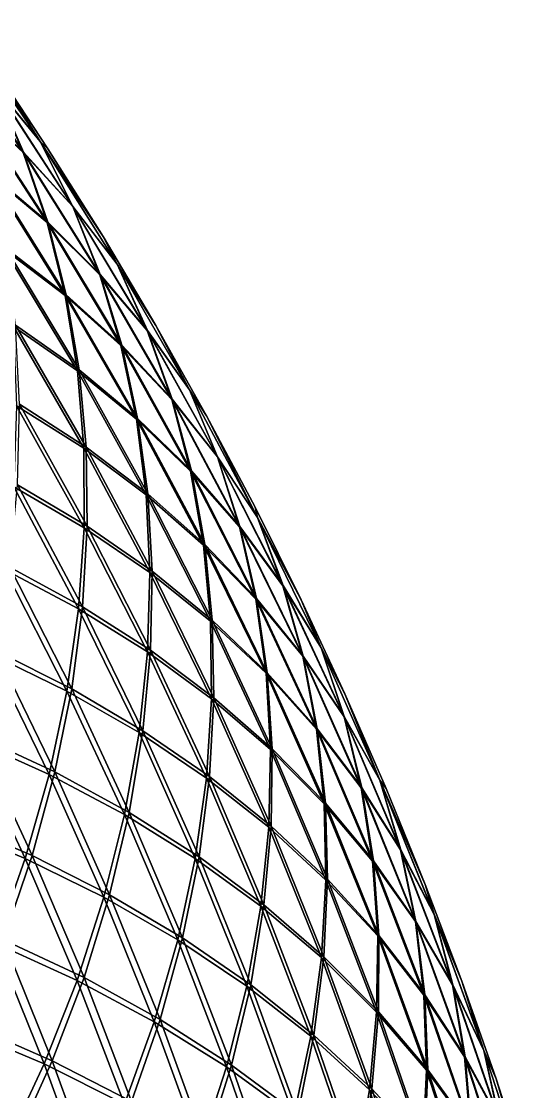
# Model space of a CAD drawing. Header units: millimetres. Extents: x -260 to 430, y -260 to 260.
# Drawn here: x 418.35 to 426.9, y 22.08 to 40.13 of the extents above; entities that cross this region are included whole.
import ezdxf

# ---------------------------------------------------------------- set-up
doc = ezdxf.new("R2010")
doc.units = ezdxf.units.MM
doc.header["$MEASUREMENT"] = 0
doc.layers.add('MESH_3D', color=2, linetype='CONTINUOUS')

msp = doc.modelspace()

# ---------------------------------------------------------------- linework, layer by layer
at = {"layer": 'MESH_3D'}
for points in [[(417.306, 40.126, 2452.443), (418.671, 38.102, 2452.443), (417.837, 39.432, 2450)], [(417.891, 39.048, 2454.883), (418.671, 38.102, 2452.443), (417.306, 40.126, 2452.443)], [(417.306, 40.126, 447.583), (417.837, 39.432, 450), (418.672, 38.102, 447.583)], [(417.306, 40.126, 447.583), (418.672, 38.102, 447.583), (417.894, 39.05, 445.169)], [(417.027, 39.93, 2457.317), (418.385, 37.916, 2457.317), (417.891, 39.048, 2454.883)], [(417.468, 38.763, 2459.742), (418.385, 37.916, 2457.317), (417.027, 39.93, 2457.317)], [(417.033, 39.935, 442.761), (418.392, 37.92, 442.761), (417.48, 38.771, 440.361)], [(417.894, 39.05, 445.169), (418.392, 37.92, 442.761), (417.033, 39.935, 442.761)], [(418.671, 38.102, 2452.443), (418.802, 37.978, 2450), (417.837, 39.432, 2450)], [(418.802, 37.978, 2450), (418.802, 37.978, 450), (417.837, 39.432, 450)], [(417.837, 39.432, 2450), (418.802, 37.978, 2450), (417.837, 39.432, 450)], [(418.672, 38.102, 447.583), (417.837, 39.432, 450), (418.802, 37.978, 450)], [(417.891, 39.048, 2454.883), (419.219, 37.004, 2454.883), (418.671, 38.102, 2452.443)], [(418.385, 37.916, 2457.317), (419.219, 37.004, 2454.883), (417.891, 39.048, 2454.883)], [(417.894, 39.05, 445.169), (419.222, 37.006, 445.169), (418.392, 37.92, 442.761)], [(418.672, 38.102, 447.583), (419.222, 37.006, 445.169), (417.894, 39.05, 445.169)], [(417.468, 38.763, 2459.742), (418.786, 36.733, 2459.742), (418.385, 37.916, 2457.317)], [(417.815, 37.546, 2462.155), (418.786, 36.733, 2459.742), (417.468, 38.763, 2459.742)], [(417.48, 38.771, 440.361), (418.798, 36.741, 440.361), (417.834, 37.558, 437.973)], [(418.392, 37.92, 442.761), (418.798, 36.741, 440.361), (417.48, 38.771, 440.361)], [(418.671, 38.102, 2452.443), (419.73, 36.5, 2450), (418.802, 37.978, 2450)], [(418.671, 38.102, 2452.443), (419.965, 36.031, 2452.443), (419.73, 36.5, 2450)], [(419.219, 37.004, 2454.883), (419.965, 36.031, 2452.443), (418.671, 38.102, 2452.443)], [(418.672, 38.102, 447.583), (418.802, 37.978, 450), (419.73, 36.5, 450)], [(418.672, 38.102, 447.583), (419.966, 36.031, 447.583), (419.222, 37.006, 445.169)], [(418.672, 38.102, 447.583), (419.73, 36.5, 450), (419.966, 36.031, 447.583)], [(418.385, 37.916, 2457.317), (419.673, 35.855, 2457.317), (419.219, 37.004, 2454.883)], [(418.786, 36.733, 2459.742), (419.673, 35.855, 2457.317), (418.385, 37.916, 2457.317)], [(418.392, 37.92, 442.761), (419.68, 35.859, 442.761), (418.798, 36.741, 440.361)], [(419.222, 37.006, 445.169), (419.68, 35.859, 442.761), (418.392, 37.92, 442.761)], [(419.73, 36.5, 2450), (419.73, 36.5, 450), (418.802, 37.978, 450)], [(418.802, 37.978, 2450), (419.73, 36.5, 2450), (418.802, 37.978, 450)], [(417.815, 37.546, 2462.155), (419.09, 35.505, 2462.155), (418.786, 36.733, 2459.742)], [(418.066, 36.284, 2464.554), (419.09, 35.505, 2462.155), (417.815, 37.546, 2462.155)], [(417.834, 37.558, 437.973), (419.109, 35.517, 437.973), (418.093, 36.301, 435.599)], [(418.798, 36.741, 440.361), (419.109, 35.517, 437.973), (417.834, 37.558, 437.973)], [(419.219, 37.004, 2454.883), (420.474, 34.915, 2454.883), (419.965, 36.031, 2452.443)], [(419.673, 35.855, 2457.317), (420.474, 34.915, 2454.883), (419.219, 37.004, 2454.883)], [(419.222, 37.006, 445.169), (420.477, 34.917, 445.169), (419.68, 35.859, 442.761)], [(419.966, 36.031, 447.583), (420.477, 34.917, 445.169), (419.222, 37.006, 445.169)], [(418.786, 36.733, 2459.742), (420.032, 34.659, 2459.742), (419.673, 35.855, 2457.317)], [(419.09, 35.505, 2462.155), (420.032, 34.659, 2459.742), (418.786, 36.733, 2459.742)], [(418.798, 36.741, 440.361), (420.044, 34.667, 440.361), (419.109, 35.517, 437.973)], [(419.68, 35.859, 442.761), (420.044, 34.667, 440.361), (418.798, 36.741, 440.361)], [(419.965, 36.031, 2452.443), (420.622, 35, 2450), (419.73, 36.5, 2450)], [(420.622, 35, 2450), (420.622, 35, 450), (419.73, 36.5, 450)], [(419.73, 36.5, 2450), (420.622, 35, 2450), (419.73, 36.5, 450)], [(419.966, 36.031, 447.583), (419.73, 36.5, 450), (420.622, 35, 450)], [(418.066, 36.284, 2464.554), (419.297, 34.235, 2464.554), (419.09, 35.505, 2462.155)], [(418.219, 34.982, 2466.935), (419.297, 34.235, 2464.554), (418.066, 36.284, 2464.554)], [(418.093, 36.301, 435.599), (419.325, 34.251, 435.599), (418.257, 35.004, 433.242)], [(419.109, 35.517, 437.973), (419.325, 34.251, 435.599), (418.093, 36.301, 435.599)], [(419.965, 36.031, 2452.443), (421.186, 33.916, 2452.443), (420.622, 35, 2450)], [(420.474, 34.915, 2454.883), (421.186, 33.916, 2452.443), (419.965, 36.031, 2452.443)], [(419.966, 36.031, 447.583), (421.187, 33.916, 447.583), (420.477, 34.917, 445.169)], [(419.966, 36.031, 447.583), (420.622, 35, 450), (421.187, 33.916, 447.583)], [(419.673, 35.855, 2457.317), (420.888, 33.751, 2457.317), (420.474, 34.915, 2454.883)], [(420.032, 34.659, 2459.742), (420.888, 33.751, 2457.317), (419.673, 35.855, 2457.317)], [(419.68, 35.859, 442.761), (420.895, 33.755, 442.761), (420.044, 34.667, 440.361)], [(420.477, 34.917, 445.169), (420.895, 33.755, 442.761), (419.68, 35.859, 442.761)], [(419.09, 35.505, 2462.155), (420.293, 33.421, 2462.155), (420.032, 34.659, 2459.742)], [(419.297, 34.235, 2464.554), (420.293, 33.421, 2462.155), (419.09, 35.505, 2462.155)], [(419.109, 35.517, 437.973), (420.313, 33.432, 437.973), (419.325, 34.251, 435.599)], [(420.044, 34.667, 440.361), (420.313, 33.432, 437.973), (419.109, 35.517, 437.973)], [(418.219, 34.982, 2466.935), (419.405, 32.929, 2466.935), (419.297, 34.235, 2464.554)], [(418.273, 33.644, 2469.295), (419.405, 32.929, 2466.935), (418.219, 34.982, 2466.935)], [(418.257, 35.004, 433.242), (419.443, 32.95, 433.242), (418.323, 33.673, 430.905)], [(419.325, 34.251, 435.599), (419.443, 32.95, 433.242), (418.257, 35.004, 433.242)], [(420.474, 34.915, 2454.883), (421.656, 32.783, 2454.883), (421.186, 33.916, 2452.443)], [(420.888, 33.751, 2457.317), (421.656, 32.783, 2454.883), (420.474, 34.915, 2454.883)], [(420.477, 34.917, 445.169), (421.659, 32.785, 445.169), (420.895, 33.755, 442.761)], [(421.187, 33.916, 447.583), (421.659, 32.785, 445.169), (420.477, 34.917, 445.169)], [(421.186, 33.916, 2452.443), (421.476, 33.478, 2450), (420.622, 35, 2450)], [(421.476, 33.478, 2450), (421.476, 33.478, 450), (420.622, 35, 450)], [(420.622, 35, 2450), (421.476, 33.478, 2450), (420.622, 35, 450)], [(421.187, 33.916, 447.583), (420.622, 35, 450), (421.476, 33.478, 450)], [(420.032, 34.659, 2459.742), (421.205, 32.543, 2459.742), (420.888, 33.751, 2457.317)], [(420.293, 33.421, 2462.155), (421.205, 32.543, 2459.742), (420.032, 34.659, 2459.742)], [(420.044, 34.667, 440.361), (421.218, 32.55, 440.361), (420.313, 33.432, 437.973)], [(420.895, 33.755, 442.761), (421.218, 32.55, 440.361), (420.044, 34.667, 440.361)], [(419.297, 34.235, 2464.554), (420.456, 32.145, 2464.554), (420.293, 33.421, 2462.155)], [(419.405, 32.929, 2466.935), (420.456, 32.145, 2464.554), (419.297, 34.235, 2464.554)], [(419.325, 34.251, 435.599), (420.484, 32.16, 435.599), (419.443, 32.95, 433.242)], [(420.313, 33.432, 437.973), (420.484, 32.16, 435.599), (419.325, 34.251, 435.599)], [(420.888, 33.751, 2457.317), (422.029, 31.605, 2457.317), (421.656, 32.783, 2454.883)], [(421.205, 32.543, 2459.742), (422.029, 31.605, 2457.317), (420.888, 33.751, 2457.317)], [(420.895, 33.755, 442.761), (422.036, 31.609, 442.761), (421.218, 32.55, 440.361)], [(421.659, 32.785, 445.169), (422.036, 31.609, 442.761), (420.895, 33.755, 442.761)], [(421.186, 33.916, 2452.443), (422.332, 31.76, 2452.443), (421.476, 33.478, 2450)], [(421.656, 32.783, 2454.883), (422.332, 31.76, 2452.443), (421.186, 33.916, 2452.443)], [(421.187, 33.916, 447.583), (421.476, 33.478, 450), (422.333, 31.76, 447.583)], [(421.187, 33.916, 447.583), (422.333, 31.76, 447.583), (421.659, 32.785, 445.169)], [(418.227, 32.276, 2471.631), (419.412, 31.59, 2469.295), (418.273, 33.644, 2469.295)], [(418.273, 33.644, 2469.295), (419.412, 31.59, 2469.295), (419.405, 32.929, 2466.935)], [(418.323, 33.673, 430.905), (419.462, 31.617, 430.905), (418.29, 32.311, 428.591)], [(419.443, 32.95, 433.242), (419.462, 31.617, 430.905), (418.323, 33.673, 430.905)], [(420.293, 33.421, 2462.155), (421.423, 31.297, 2462.155), (421.205, 32.543, 2459.742)], [(420.456, 32.145, 2464.554), (421.423, 31.297, 2462.155), (420.293, 33.421, 2462.155)], [(420.313, 33.432, 437.973), (421.443, 31.307, 437.973), (420.484, 32.16, 435.599)], [(421.218, 32.55, 440.361), (421.443, 31.307, 437.973), (420.313, 33.432, 437.973)], [(422.332, 31.76, 2452.443), (422.291, 31.935, 2450), (421.476, 33.478, 2450)], [(422.291, 31.935, 2450), (422.291, 31.935, 450), (421.476, 33.478, 450)], [(421.476, 33.478, 2450), (422.291, 31.935, 2450), (421.476, 33.478, 450)], [(422.333, 31.76, 447.583), (421.476, 33.478, 450), (422.291, 31.935, 450)], [(419.405, 32.929, 2466.935), (420.518, 30.835, 2466.935), (420.456, 32.145, 2464.554)], [(419.412, 31.59, 2469.295), (420.518, 30.835, 2466.935), (419.405, 32.929, 2466.935)], [(419.443, 32.95, 433.242), (420.557, 30.855, 433.242), (419.462, 31.617, 430.905)], [(420.484, 32.16, 435.599), (420.557, 30.855, 433.242), (419.443, 32.95, 433.242)], [(421.656, 32.783, 2454.883), (422.762, 30.611, 2454.883), (422.332, 31.76, 2452.443)], [(422.029, 31.605, 2457.317), (422.762, 30.611, 2454.883), (421.656, 32.783, 2454.883)], [(421.659, 32.785, 445.169), (422.766, 30.613, 445.169), (422.036, 31.609, 442.761)], [(422.333, 31.76, 447.583), (422.766, 30.613, 445.169), (421.659, 32.785, 445.169)], [(421.205, 32.543, 2459.742), (422.303, 30.387, 2459.742), (422.029, 31.605, 2457.317)], [(421.423, 31.297, 2462.155), (422.303, 30.387, 2459.742), (421.205, 32.543, 2459.742)], [(421.218, 32.55, 440.361), (422.316, 30.394, 440.361), (421.443, 31.307, 437.973)], [(422.036, 31.609, 442.761), (422.316, 30.394, 440.361), (421.218, 32.55, 440.361)], [(418.29, 32.311, 428.591), (419.382, 30.257, 428.591), (418.157, 30.923, 426.303)], [(419.462, 31.617, 430.905), (419.382, 30.257, 428.591), (418.29, 32.311, 428.591)], [(418.079, 30.881, 2473.941), (419.318, 30.224, 2471.631), (418.227, 32.276, 2471.631)], [(418.227, 32.276, 2471.631), (419.318, 30.224, 2471.631), (419.412, 31.59, 2469.295)], [(420.456, 32.145, 2464.554), (421.541, 30.015, 2464.554), (421.423, 31.297, 2462.155)], [(420.518, 30.835, 2466.935), (421.541, 30.015, 2464.554), (420.456, 32.145, 2464.554)], [(420.484, 32.16, 435.599), (421.57, 30.03, 435.599), (420.557, 30.855, 433.242)], [(421.443, 31.307, 437.973), (421.57, 30.03, 435.599), (420.484, 32.16, 435.599)], [(422.332, 31.76, 2452.443), (423.068, 30.372, 2450), (422.291, 31.935, 2450)], [(423.068, 30.372, 2450), (423.068, 30.372, 450), (422.291, 31.935, 450)], [(422.291, 31.935, 2450), (423.068, 30.372, 2450), (422.291, 31.935, 450)], [(422.333, 31.76, 447.583), (422.291, 31.935, 450), (423.068, 30.372, 450)], [(422.332, 31.76, 2452.443), (423.403, 29.565, 2452.443), (423.068, 30.372, 2450)], [(422.762, 30.611, 2454.883), (423.403, 29.565, 2452.443), (422.332, 31.76, 2452.443)], [(422.333, 31.76, 447.583), (423.404, 29.566, 447.583), (422.766, 30.613, 445.169)], [(422.333, 31.76, 447.583), (423.068, 30.372, 450), (423.404, 29.566, 447.583)], [(419.318, 30.224, 2471.631), (420.478, 29.497, 2469.295), (419.412, 31.59, 2469.295)], [(419.462, 31.617, 430.905), (420.53, 29.522, 430.905), (419.382, 30.257, 428.591)], [(419.412, 31.59, 2469.295), (420.478, 29.497, 2469.295), (420.518, 30.835, 2466.935)], [(420.557, 30.855, 433.242), (420.53, 29.522, 430.905), (419.462, 31.617, 430.905)], [(422.029, 31.605, 2457.317), (423.094, 29.421, 2457.317), (422.762, 30.611, 2454.883)], [(422.303, 30.387, 2459.742), (423.094, 29.421, 2457.317), (422.029, 31.605, 2457.317)], [(422.036, 31.609, 442.761), (423.101, 29.425, 442.761), (422.316, 30.394, 440.361)], [(422.766, 30.613, 445.169), (423.101, 29.425, 442.761), (422.036, 31.609, 442.761)], [(421.423, 31.297, 2462.155), (422.478, 29.134, 2462.155), (422.303, 30.387, 2459.742)], [(421.541, 30.015, 2464.554), (422.478, 29.134, 2462.155), (421.423, 31.297, 2462.155)], [(421.443, 31.307, 437.973), (422.498, 29.143, 437.973), (421.57, 30.03, 435.599)], [(422.316, 30.394, 440.361), (422.498, 29.143, 437.973), (421.443, 31.307, 437.973)], [(417.829, 29.465, 2476.222), (419.121, 28.835, 2473.941), (418.079, 30.881, 2473.941)], [(418.157, 30.923, 426.303), (419.201, 28.874, 426.303), (417.924, 29.514, 424.043)], [(418.079, 30.881, 2473.941), (419.121, 28.835, 2473.941), (419.318, 30.224, 2471.631)], [(419.382, 30.257, 428.591), (419.201, 28.874, 426.303), (418.157, 30.923, 426.303)], [(420.478, 29.497, 2469.295), (421.557, 28.705, 2466.935), (420.518, 30.835, 2466.935)], [(420.518, 30.835, 2466.935), (421.557, 28.705, 2466.935), (421.541, 30.015, 2464.554)], [(420.557, 30.855, 433.242), (421.597, 28.723, 433.242), (420.53, 29.522, 430.905)], [(421.57, 30.03, 435.599), (421.597, 28.723, 433.242), (420.557, 30.855, 433.242)], [(422.762, 30.611, 2454.883), (423.792, 28.402, 2454.883), (423.403, 29.565, 2452.443)], [(423.094, 29.421, 2457.317), (423.792, 28.402, 2454.883), (422.762, 30.611, 2454.883)], [(422.766, 30.613, 445.169), (423.796, 28.404, 445.169), (423.101, 29.425, 442.761)], [(423.404, 29.566, 447.583), (423.796, 28.404, 445.169), (422.766, 30.613, 445.169)], [(422.303, 30.387, 2459.742), (423.326, 28.194, 2459.742), (423.094, 29.421, 2457.317)], [(422.478, 29.134, 2462.155), (423.326, 28.194, 2459.742), (422.303, 30.387, 2459.742)], [(422.316, 30.394, 440.361), (423.339, 28.2, 440.361), (422.498, 29.143, 437.973)], [(423.101, 29.425, 442.761), (423.339, 28.2, 440.361), (422.316, 30.394, 440.361)], [(423.403, 29.565, 2452.443), (423.805, 28.79, 2450), (423.068, 30.372, 2450)], [(423.805, 28.79, 2450), (423.805, 28.79, 450), (423.068, 30.372, 450)], [(423.068, 30.372, 2450), (423.805, 28.79, 2450), (423.068, 30.372, 450)], [(423.404, 29.566, 447.583), (423.068, 30.372, 450), (423.805, 28.79, 450)], [(419.121, 28.835, 2473.941), (420.336, 28.135, 2471.631), (419.318, 30.224, 2471.631)], [(419.382, 30.257, 428.591), (420.402, 28.166, 428.591), (419.201, 28.874, 426.303)], [(419.318, 30.224, 2471.631), (420.336, 28.135, 2471.631), (420.478, 29.497, 2469.295)], [(420.53, 29.522, 430.905), (420.402, 28.166, 428.591), (419.382, 30.257, 428.591)], [(421.541, 30.015, 2464.554), (422.551, 27.849, 2464.554), (422.478, 29.134, 2462.155)], [(421.557, 28.705, 2466.935), (422.551, 27.849, 2464.554), (421.541, 30.015, 2464.554)], [(421.57, 30.03, 435.599), (422.58, 27.863, 435.599), (421.597, 28.723, 433.242)], [(422.498, 29.143, 437.973), (422.58, 27.863, 435.599), (421.57, 30.03, 435.599)], [(417.476, 28.033, 2478.472), (418.822, 27.429, 2476.222), (417.829, 29.465, 2476.222)], [(417.924, 29.514, 424.043), (418.919, 27.474, 424.043), (417.59, 28.088, 421.814)], [(417.829, 29.465, 2476.222), (418.822, 27.429, 2476.222), (419.121, 28.835, 2473.941)], [(419.201, 28.874, 426.303), (418.919, 27.474, 424.043), (417.924, 29.514, 424.043)], [(420.336, 28.135, 2471.631), (421.471, 27.369, 2469.295), (420.478, 29.497, 2469.295)], [(420.53, 29.522, 430.905), (421.523, 27.392, 430.905), (420.402, 28.166, 428.591)], [(420.478, 29.497, 2469.295), (421.471, 27.369, 2469.295), (421.557, 28.705, 2466.935)], [(421.597, 28.723, 433.242), (421.523, 27.392, 430.905), (420.53, 29.522, 430.905)], [(423.094, 29.421, 2457.317), (424.082, 27.201, 2457.317), (423.792, 28.402, 2454.883)], [(423.326, 28.194, 2459.742), (424.082, 27.201, 2457.317), (423.094, 29.421, 2457.317)], [(423.101, 29.425, 442.761), (424.09, 27.205, 442.761), (423.339, 28.2, 440.361)], [(423.796, 28.404, 445.169), (424.09, 27.205, 442.761), (423.101, 29.425, 442.761)], [(423.403, 29.565, 2452.443), (424.396, 27.335, 2452.443), (423.805, 28.79, 2450)], [(423.792, 28.402, 2454.883), (424.396, 27.335, 2452.443), (423.403, 29.565, 2452.443)], [(423.404, 29.566, 447.583), (423.805, 28.79, 450), (424.397, 27.335, 447.583)], [(423.404, 29.566, 447.583), (424.397, 27.335, 447.583), (423.796, 28.404, 445.169)], [(422.478, 29.134, 2462.155), (423.456, 26.936, 2462.155), (423.326, 28.194, 2459.742)], [(422.551, 27.849, 2464.554), (423.456, 26.936, 2462.155), (422.478, 29.134, 2462.155)], [(422.498, 29.143, 437.973), (423.477, 26.944, 437.973), (422.58, 27.863, 435.599)], [(423.339, 28.2, 440.361), (423.477, 26.944, 437.973), (422.498, 29.143, 437.973)], [(419.201, 28.874, 426.303), (420.172, 26.79, 426.303), (418.919, 27.474, 424.043)], [(420.402, 28.166, 428.591), (420.172, 26.79, 426.303), (419.201, 28.874, 426.303)], [(418.822, 27.429, 2476.222), (420.092, 26.755, 2473.941), (419.121, 28.835, 2473.941)], [(419.121, 28.835, 2473.941), (420.092, 26.755, 2473.941), (420.336, 28.135, 2471.631)], [(421.471, 27.369, 2469.295), (422.521, 26.539, 2466.935), (421.557, 28.705, 2466.935)], [(421.597, 28.723, 433.242), (422.562, 26.556, 433.242), (421.523, 27.392, 430.905)], [(421.557, 28.705, 2466.935), (422.521, 26.539, 2466.935), (422.551, 27.849, 2464.554)], [(422.58, 27.863, 435.599), (422.562, 26.556, 433.242), (421.597, 28.723, 433.242)], [(424.396, 27.335, 2452.443), (424.503, 27.19, 2450), (423.805, 28.79, 2450)], [(424.503, 27.19, 2450), (424.503, 27.19, 450), (423.805, 28.79, 450)], [(423.805, 28.79, 2450), (424.503, 27.19, 2450), (423.805, 28.79, 450)], [(424.397, 27.335, 447.583), (423.805, 28.79, 450), (424.503, 27.19, 450)], [(423.792, 28.402, 2454.883), (424.745, 26.159, 2454.883), (424.396, 27.335, 2452.443)], [(424.082, 27.201, 2457.317), (424.745, 26.159, 2454.883), (423.792, 28.402, 2454.883)], [(423.796, 28.404, 445.169), (424.748, 26.16, 445.169), (424.09, 27.205, 442.761)], [(424.397, 27.335, 447.583), (424.748, 26.16, 445.169), (423.796, 28.404, 445.169)], [(420.402, 28.166, 428.591), (421.348, 26.041, 428.591), (420.172, 26.79, 426.303)], [(421.523, 27.392, 430.905), (421.348, 26.041, 428.591), (420.402, 28.166, 428.591)], [(423.326, 28.194, 2459.742), (424.271, 25.967, 2459.742), (424.082, 27.201, 2457.317)], [(423.456, 26.936, 2462.155), (424.271, 25.967, 2459.742), (423.326, 28.194, 2459.742)], [(423.339, 28.2, 440.361), (424.285, 25.973, 440.361), (423.477, 26.944, 437.973)], [(424.09, 27.205, 442.761), (424.285, 25.973, 440.361), (423.339, 28.2, 440.361)], [(417.021, 26.589, 2480.686), (418.42, 26.01, 2478.472), (417.476, 28.033, 2478.472)], [(417.59, 28.088, 421.814), (418.535, 26.061, 421.814), (417.154, 26.652, 419.618)], [(417.476, 28.033, 2478.472), (418.42, 26.01, 2478.472), (418.822, 27.429, 2476.222)], [(418.919, 27.474, 424.043), (418.535, 26.061, 421.814), (417.59, 28.088, 421.814)], [(420.092, 26.755, 2473.941), (421.282, 26.013, 2471.631), (420.336, 28.135, 2471.631)], [(420.336, 28.135, 2471.631), (421.282, 26.013, 2471.631), (421.471, 27.369, 2469.295)], [(422.521, 26.539, 2466.935), (423.485, 25.649, 2464.554), (422.551, 27.849, 2464.554)], [(422.551, 27.849, 2464.554), (423.485, 25.649, 2464.554), (423.456, 26.936, 2462.155)], [(422.58, 27.863, 435.599), (423.514, 25.662, 435.599), (422.562, 26.556, 433.242)], [(423.477, 26.944, 437.973), (423.514, 25.662, 435.599), (422.58, 27.863, 435.599)], [(418.42, 26.01, 2478.472), (419.743, 25.36, 2476.222), (418.822, 27.429, 2476.222)], [(418.919, 27.474, 424.043), (419.841, 25.401, 424.043), (418.535, 26.061, 421.814)], [(418.822, 27.429, 2476.222), (419.743, 25.36, 2476.222), (420.092, 26.755, 2473.941)], [(420.172, 26.79, 426.303), (419.841, 25.401, 424.043), (418.919, 27.474, 424.043)], [(421.282, 26.013, 2471.631), (422.389, 25.207, 2469.295), (421.471, 27.369, 2469.295)], [(421.523, 27.392, 430.905), (422.441, 25.228, 430.905), (421.348, 26.041, 428.591)], [(421.471, 27.369, 2469.295), (422.389, 25.207, 2469.295), (422.521, 26.539, 2466.935)], [(422.562, 26.556, 433.242), (422.441, 25.228, 430.905), (421.523, 27.392, 430.905)], [(424.396, 27.335, 2452.443), (425.161, 25.574, 2450), (424.503, 27.19, 2450)], [(424.396, 27.335, 2452.443), (425.311, 25.07, 2452.443), (425.161, 25.574, 2450)], [(424.745, 26.159, 2454.883), (425.311, 25.07, 2452.443), (424.396, 27.335, 2452.443)], [(424.397, 27.335, 447.583), (425.312, 25.071, 447.583), (424.748, 26.16, 445.169)], [(424.397, 27.335, 447.583), (424.503, 27.19, 450), (425.161, 25.574, 450)], [(424.397, 27.335, 447.583), (425.161, 25.574, 450), (425.312, 25.071, 447.583)], [(424.082, 27.201, 2457.317), (424.993, 24.948, 2457.317), (424.745, 26.159, 2454.883)], [(424.271, 25.967, 2459.742), (424.993, 24.948, 2457.317), (424.082, 27.201, 2457.317)], [(424.09, 27.205, 442.761), (425, 24.951, 442.761), (424.285, 25.973, 440.361)], [(424.748, 26.16, 445.169), (425, 24.951, 442.761), (424.09, 27.205, 442.761)], [(425.161, 25.574, 2450), (425.161, 25.574, 450), (424.503, 27.19, 450)], [(424.503, 27.19, 2450), (425.161, 25.574, 2450), (424.503, 27.19, 450)], [(423.456, 26.936, 2462.155), (424.358, 24.705, 2462.155), (424.271, 25.967, 2459.742)], [(423.485, 25.649, 2464.554), (424.358, 24.705, 2462.155), (423.456, 26.936, 2462.155)], [(423.477, 26.944, 437.973), (424.379, 24.713, 437.973), (423.514, 25.662, 435.599)], [(424.285, 25.973, 440.361), (424.379, 24.713, 437.973), (423.477, 26.944, 437.973)], [(419.743, 25.36, 2476.222), (420.989, 24.641, 2473.941), (420.092, 26.755, 2473.941)], [(420.172, 26.79, 426.303), (421.071, 24.674, 426.303), (419.841, 25.401, 424.043)], [(420.092, 26.755, 2473.941), (420.989, 24.641, 2473.941), (421.282, 26.013, 2471.631)], [(421.348, 26.041, 428.591), (421.071, 24.674, 426.303), (420.172, 26.79, 426.303)], [(417.021, 26.589, 2480.686), (417.914, 24.583, 2480.686), (418.42, 26.01, 2478.472)], [(418.535, 26.061, 421.814), (418.05, 24.641, 419.618), (417.154, 26.652, 419.618)], [(422.389, 25.207, 2469.295), (423.409, 24.341, 2466.935), (422.521, 26.539, 2466.935)], [(422.562, 26.556, 433.242), (423.45, 24.356, 433.242), (422.441, 25.228, 430.905)], [(422.521, 26.539, 2466.935), (423.409, 24.341, 2466.935), (423.485, 25.649, 2464.554)], [(423.514, 25.662, 435.599), (423.45, 24.356, 433.242), (422.562, 26.556, 433.242)], [(417.914, 24.583, 2480.686), (419.292, 23.955, 2478.472), (418.42, 26.01, 2478.472)], [(418.535, 26.061, 421.814), (419.409, 24.003, 421.814), (418.05, 24.641, 419.618)], [(418.42, 26.01, 2478.472), (419.292, 23.955, 2478.472), (419.743, 25.36, 2476.222)], [(419.841, 25.401, 424.043), (419.409, 24.003, 421.814), (418.535, 26.061, 421.814)], [(420.989, 24.641, 2473.941), (422.152, 23.858, 2471.631), (421.282, 26.013, 2471.631)], [(421.348, 26.041, 428.591), (422.219, 23.884, 428.591), (421.071, 24.674, 426.303)], [(421.282, 26.013, 2471.631), (422.152, 23.858, 2471.631), (422.389, 25.207, 2469.295)], [(422.441, 25.228, 430.905), (422.219, 23.884, 428.591), (421.348, 26.041, 428.591)], [(424.745, 26.159, 2454.883), (425.618, 23.883, 2454.883), (425.311, 25.07, 2452.443)], [(424.993, 24.948, 2457.317), (425.618, 23.883, 2454.883), (424.745, 26.159, 2454.883)], [(424.748, 26.16, 445.169), (425.622, 23.884, 445.169), (425, 24.951, 442.761)], [(425.312, 25.071, 447.583), (425.622, 23.884, 445.169), (424.748, 26.16, 445.169)], [(424.271, 25.967, 2459.742), (425.138, 23.708, 2459.742), (424.993, 24.948, 2457.317)], [(424.358, 24.705, 2462.155), (425.138, 23.708, 2459.742), (424.271, 25.967, 2459.742)], [(424.285, 25.973, 440.361), (425.152, 23.713, 440.361), (424.379, 24.713, 437.973)], [(425, 24.951, 442.761), (425.152, 23.713, 440.361), (424.285, 25.973, 440.361)], [(423.409, 24.341, 2466.935), (424.341, 23.418, 2464.554), (423.485, 25.649, 2464.554)], [(423.514, 25.662, 435.599), (424.371, 23.429, 435.599), (423.45, 24.356, 433.242)], [(423.485, 25.649, 2464.554), (424.341, 23.418, 2464.554), (424.358, 24.705, 2462.155)], [(424.379, 24.713, 437.973), (424.371, 23.429, 435.599), (423.514, 25.662, 435.599)], [(425.311, 25.07, 2452.443), (425.778, 23.941, 2450), (425.161, 25.574, 2450)], [(425.778, 23.941, 2450), (425.778, 23.941, 450), (425.161, 25.574, 450)], [(425.161, 25.574, 2450), (425.778, 23.941, 2450), (425.161, 25.574, 450)], [(425.312, 25.071, 447.583), (425.161, 25.574, 450), (425.778, 23.941, 450)], [(419.292, 23.955, 2478.472), (420.592, 23.259, 2476.222), (419.743, 25.36, 2476.222)], [(419.841, 25.401, 424.043), (420.692, 23.297, 424.043), (419.409, 24.003, 421.814)], [(419.743, 25.36, 2476.222), (420.592, 23.259, 2476.222), (420.989, 24.641, 2473.941)], [(421.071, 24.674, 426.303), (420.692, 23.297, 424.043), (419.841, 25.401, 424.043)], [(422.152, 23.858, 2471.631), (423.23, 23.014, 2469.295), (422.389, 25.207, 2469.295)], [(422.441, 25.228, 430.905), (423.284, 23.033, 430.905), (422.219, 23.884, 428.591)], [(422.389, 25.207, 2469.295), (423.23, 23.014, 2469.295), (423.409, 24.341, 2466.935)], [(423.45, 24.356, 433.242), (423.284, 23.033, 430.905), (422.441, 25.228, 430.905)], [(424.993, 24.948, 2457.317), (425.824, 22.665, 2457.317), (425.618, 23.883, 2454.883)], [(425.138, 23.708, 2459.742), (425.824, 22.665, 2457.317), (424.993, 24.948, 2457.317)], [(425, 24.951, 442.761), (425.831, 22.668, 442.761), (425.152, 23.713, 440.361)], [(425.622, 23.884, 445.169), (425.831, 22.668, 442.761), (425, 24.951, 442.761)], [(425.311, 25.07, 2452.443), (426.146, 22.776, 2452.443), (425.778, 23.941, 2450)], [(425.618, 23.883, 2454.883), (426.146, 22.776, 2452.443), (425.311, 25.07, 2452.443)], [(425.312, 25.071, 447.583), (425.778, 23.941, 450), (426.147, 22.776, 447.583)], [(425.312, 25.071, 447.583), (426.147, 22.776, 447.583), (425.622, 23.884, 445.169)], [(417.306, 23.153, 2482.863), (418.737, 22.547, 2480.686), (417.914, 24.583, 2480.686)], [(418.05, 24.641, 419.618), (418.874, 22.6, 419.618), (417.463, 23.217, 417.459)], [(417.914, 24.583, 2480.686), (418.737, 22.547, 2480.686), (419.292, 23.955, 2478.472)], [(419.409, 24.003, 421.814), (418.874, 22.6, 419.618), (418.05, 24.641, 419.618)], [(420.592, 23.259, 2476.222), (421.812, 22.498, 2473.941), (420.989, 24.641, 2473.941)], [(421.071, 24.674, 426.303), (421.895, 22.528, 426.303), (420.692, 23.297, 424.043)], [(420.989, 24.641, 2473.941), (421.812, 22.498, 2473.941), (422.152, 23.858, 2471.631)], [(422.219, 23.884, 428.591), (421.895, 22.528, 426.303), (421.071, 24.674, 426.303)], [(424.341, 23.418, 2464.554), (425.181, 22.444, 2462.155), (424.358, 24.705, 2462.155)], [(424.358, 24.705, 2462.155), (425.181, 22.444, 2462.155), (425.138, 23.708, 2459.742)], [(424.379, 24.713, 437.973), (425.202, 22.451, 437.973), (424.371, 23.429, 435.599)], [(425.152, 23.713, 440.361), (425.202, 22.451, 437.973), (424.379, 24.713, 437.973)], [(423.23, 23.014, 2469.295), (424.22, 22.113, 2466.935), (423.409, 24.341, 2466.935)], [(423.45, 24.356, 433.242), (424.262, 22.127, 433.242), (423.284, 23.033, 430.905)], [(423.409, 24.341, 2466.935), (424.22, 22.113, 2466.935), (424.341, 23.418, 2464.554)], [(424.371, 23.429, 435.599), (424.262, 22.127, 433.242), (423.45, 24.356, 433.242)], [(419.409, 24.003, 421.814), (420.21, 21.915, 421.814), (418.874, 22.6, 419.618)], [(420.692, 23.297, 424.043), (420.21, 21.915, 421.814), (419.409, 24.003, 421.814)], [(418.737, 22.547, 2480.686), (420.092, 21.872, 2478.472), (419.292, 23.955, 2478.472)], [(419.292, 23.955, 2478.472), (420.092, 21.872, 2478.472), (420.592, 23.259, 2476.222)], [(421.812, 22.498, 2473.941), (422.947, 21.674, 2471.631), (422.152, 23.858, 2471.631)], [(422.219, 23.884, 428.591), (423.015, 21.698, 428.591), (421.895, 22.528, 426.303)], [(422.152, 23.858, 2471.631), (422.947, 21.674, 2471.631), (423.23, 23.014, 2469.295)], [(423.284, 23.033, 430.905), (423.015, 21.698, 428.591), (422.219, 23.884, 428.591)], [(425.618, 23.883, 2454.883), (426.412, 21.578, 2454.883), (426.146, 22.776, 2452.443)], [(425.824, 22.665, 2457.317), (426.412, 21.578, 2454.883), (425.618, 23.883, 2454.883)], [(425.622, 23.884, 445.169), (426.415, 21.58, 445.169), (425.831, 22.668, 442.761)], [(426.147, 22.776, 447.583), (426.415, 21.58, 445.169), (425.622, 23.884, 445.169)], [(426.146, 22.776, 2452.443), (426.355, 22.294, 2450), (425.778, 23.941, 2450)], [(426.355, 22.294, 2450), (426.355, 22.294, 450), (425.778, 23.941, 450)], [(425.778, 23.941, 2450), (426.355, 22.294, 2450), (425.778, 23.941, 450)], [(426.147, 22.776, 447.583), (425.778, 23.941, 450), (426.355, 22.294, 450)], [(425.138, 23.708, 2459.742), (425.926, 21.421, 2459.742), (425.824, 22.665, 2457.317)], [(425.181, 22.444, 2462.155), (425.926, 21.421, 2459.742), (425.138, 23.708, 2459.742)], [(425.152, 23.713, 440.361), (425.94, 21.425, 440.361), (425.202, 22.451, 437.973)], [(425.831, 22.668, 442.761), (425.94, 21.425, 440.361), (425.152, 23.713, 440.361)], [(420.692, 23.297, 424.043), (421.468, 21.165, 424.043), (420.21, 21.915, 421.814)], [(421.895, 22.528, 426.303), (421.468, 21.165, 424.043), (420.692, 23.297, 424.043)], [(424.22, 22.113, 2466.935), (425.119, 21.158, 2464.554), (424.341, 23.418, 2464.554)], [(424.371, 23.429, 435.599), (425.15, 21.168, 435.599), (424.262, 22.127, 433.242)], [(424.341, 23.418, 2464.554), (425.119, 21.158, 2464.554), (425.181, 22.444, 2462.155)], [(425.202, 22.451, 437.973), (425.15, 21.168, 435.599), (424.371, 23.429, 435.599)], [(417.306, 23.153, 2482.863), (418.079, 21.139, 2482.863), (418.737, 22.547, 2480.686)], [(418.874, 22.6, 419.618), (418.239, 21.197, 417.459), (417.463, 23.217, 417.459)], [(420.092, 21.872, 2478.472), (421.367, 21.13, 2476.222), (420.592, 23.259, 2476.222)], [(420.592, 23.259, 2476.222), (421.367, 21.13, 2476.222), (421.812, 22.498, 2473.941)], [(422.947, 21.674, 2471.631), (423.995, 20.793, 2469.295), (423.23, 23.014, 2469.295)], [(423.284, 23.033, 430.905), (424.049, 20.811, 430.905), (423.015, 21.698, 428.591)], [(423.23, 23.014, 2469.295), (423.995, 20.793, 2469.295), (424.22, 22.113, 2466.935)], [(424.262, 22.127, 433.242), (424.049, 20.811, 430.905), (423.284, 23.033, 430.905)], [(426.146, 22.776, 2452.443), (426.901, 20.454, 2452.443), (426.355, 22.294, 2450)], [(426.412, 21.578, 2454.883), (426.901, 20.454, 2452.443), (426.146, 22.776, 2452.443)], [(426.147, 22.776, 447.583), (426.901, 20.454, 447.583), (426.415, 21.58, 445.169)], [(426.147, 22.776, 447.583), (426.355, 22.294, 450), (426.901, 20.454, 447.583)], [(418.874, 22.6, 419.618), (419.627, 20.531, 419.618), (418.239, 21.197, 417.459)], [(420.21, 21.915, 421.814), (419.627, 20.531, 419.618), (418.874, 22.6, 419.618)], [(425.824, 22.665, 2457.317), (426.575, 20.354, 2457.317), (426.412, 21.578, 2454.883)], [(425.926, 21.421, 2459.742), (426.575, 20.354, 2457.317), (425.824, 22.665, 2457.317)], [(425.831, 22.668, 442.761), (426.582, 20.356, 442.761), (425.94, 21.425, 440.361)], [(426.415, 21.58, 445.169), (426.582, 20.356, 442.761), (425.831, 22.668, 442.761)], [(418.079, 21.139, 2482.863), (419.488, 20.483, 2480.686), (418.737, 22.547, 2480.686)], [(418.737, 22.547, 2480.686), (419.488, 20.483, 2480.686), (420.092, 21.872, 2478.472)], [(421.367, 21.13, 2476.222), (422.559, 20.327, 2473.941), (421.812, 22.498, 2473.941)], [(421.895, 22.528, 426.303), (422.643, 20.354, 426.303), (421.468, 21.165, 424.043)], [(421.812, 22.498, 2473.941), (422.559, 20.327, 2473.941), (422.947, 21.674, 2471.631)], [(423.015, 21.698, 428.591), (422.643, 20.354, 426.303), (421.895, 22.528, 426.303)], [(425.119, 21.158, 2464.554), (425.924, 20.155, 2462.155), (425.181, 22.444, 2462.155)], [(425.202, 22.451, 437.973), (425.946, 20.162, 437.973), (425.15, 21.168, 435.599)], [(425.181, 22.444, 2462.155), (425.924, 20.155, 2462.155), (425.926, 21.421, 2459.742)], [(425.94, 21.425, 440.361), (425.946, 20.162, 437.973), (425.202, 22.451, 437.973)], [(426.901, 20.454, 2452.443), (426.89, 20.633, 2450), (426.355, 22.294, 2450)], [(426.89, 20.633, 2450), (426.89, 20.633, 450), (426.355, 22.294, 450)], [(426.355, 22.294, 2450), (426.89, 20.633, 2450), (426.355, 22.294, 450)], [(426.901, 20.454, 447.583), (426.355, 22.294, 450), (426.89, 20.633, 450)], [(423.995, 20.793, 2469.295), (424.953, 19.858, 2466.935), (424.22, 22.113, 2466.935)], [(424.262, 22.127, 433.242), (424.995, 19.871, 433.242), (424.049, 20.811, 430.905)], [(424.22, 22.113, 2466.935), (424.953, 19.858, 2466.935), (425.119, 21.158, 2464.554)], [(425.15, 21.168, 435.599), (424.995, 19.871, 433.242), (424.262, 22.127, 433.242)]]:
    msp.add_3dface(points, dxfattribs=at)

doc.saveas('drawing.dxf')
